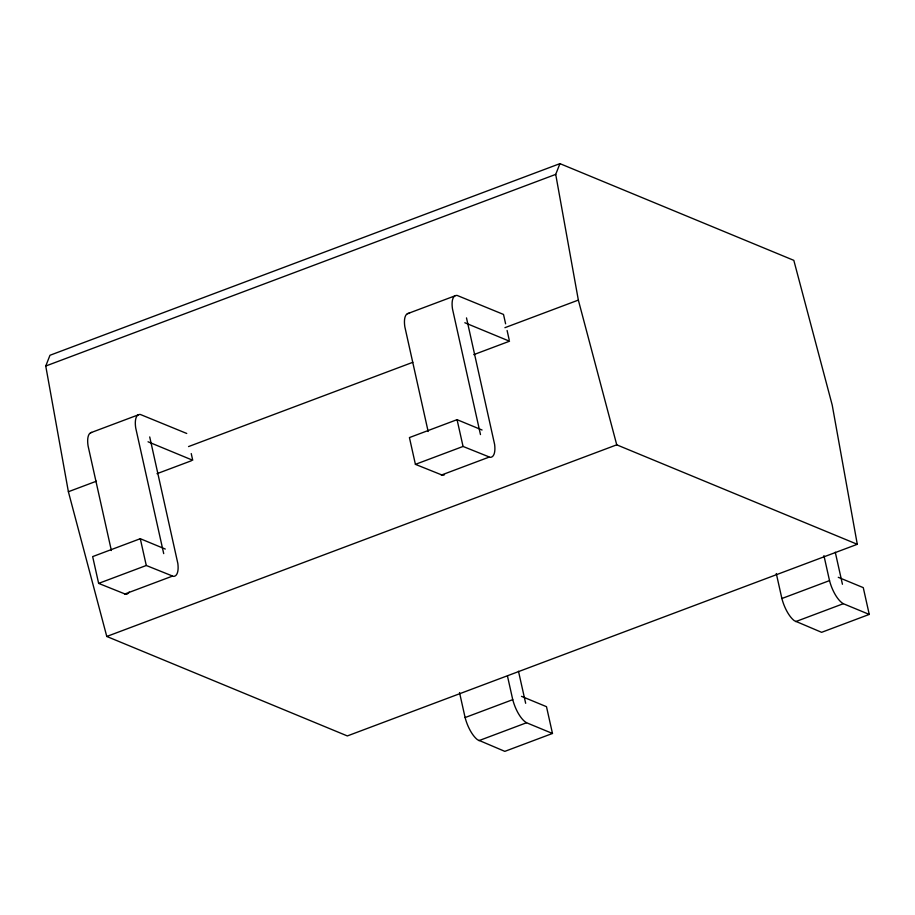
<?xml version="1.0" encoding="UTF-8"?>
<svg xmlns="http://www.w3.org/2000/svg" width="915" height="915" viewBox="0 0 915 915"><rect width="100%" height="100%" fill="white"/><g stroke="black" fill="none" stroke-linecap="round" stroke-linejoin="round"><path stroke-width="1.37" d="M45.75 366.023L49.982 355.272L559.934 163.636L793.82 260.352L832.215 405.082L857.286 544.299L347.334 735.935L106.781 636.463L68.385 491.732L45.75 366.023L555.714 174.388L559.934 163.636M90.585 432.784L138.234 414.884M407.369 313.742L455.007 295.842M68.385 491.732L96.418 481.199M188.536 446.577L412.814 362.306M504.92 327.684L578.349 300.097L555.714 174.388M156.991 473.684L191.407 460.76M473.776 354.643L509.506 341.215L464.82 322.743M165.283 549.046L140.292 538.706L92.655 556.606L98.637 583.393L125.755 594.281A22.372 8.67 69.4 0 0 127.711 593.721M482.056 430.004L457.065 419.665L409.428 437.576L415.41 464.351L442.528 475.24A22.372 8.67 69.4 0 0 444.484 474.679M98.637 583.393L146.286 565.493L173.393 576.381A22.372 8.67 69.4 0 0 177.842 563.48L149.717 436.935M415.41 464.351L463.059 446.451L490.166 457.34A22.372 8.67 69.4 0 0 494.615 444.438L466.49 317.894M124.554 594.11L172.203 576.21M441.339 475.068L488.976 457.168M106.781 636.463L616.744 444.827L857.286 544.299M521.504 696.349L546.484 706.677L552.477 733.464L504.828 751.364L477.561 739.766A22.372 8.67 69.4 0 1 465.849 720.185L465.106 717.554L512.743 699.655L507.47 676.059M838.277 577.308L863.268 587.636L869.25 614.423L821.613 632.322L794.334 620.725A22.372 8.67 69.4 0 1 782.634 601.144L781.879 598.513L829.516 580.613L823.935 555.634M478.911 740.647L526.56 722.747L552.477 733.464M795.695 621.605L843.333 603.706L869.25 614.423M186.74 433.47L140.372 414.484A21.891 8.487 69.4 0 0 135.717 427.98L163.705 553.621M148.047 441.785L192.722 460.256L191.235 453.566M843.333 603.706L841.983 602.825A22.372 8.67 69.4 0 1 830.271 583.244L829.516 580.613M526.56 722.747L525.199 721.855A22.372 8.67 69.4 0 1 513.498 702.285L512.743 699.655M578.349 300.097L616.744 444.827M835.269 552.202L842.429 584.25M776.297 573.533L781.879 598.513M505.606 323.807L503.513 314.44L457.145 295.442A21.891 8.487 69.4 0 0 452.49 308.938L480.478 434.579M507.104 330.509L509.197 339.877M518.485 671.244L525.656 703.292M457.065 419.665L463.059 446.451M428.151 431.503L404.842 326.838A21.891 8.487 69.4 0 1 409.508 313.353M459.524 692.575L465.106 717.554M140.292 538.706L146.286 565.493M111.367 550.533L88.069 445.88A21.891 8.487 69.4 0 1 91.603 432.418M129.198 592.028A22.372 8.67 69.4 0 1 128.523 593.012"/></g></svg>
